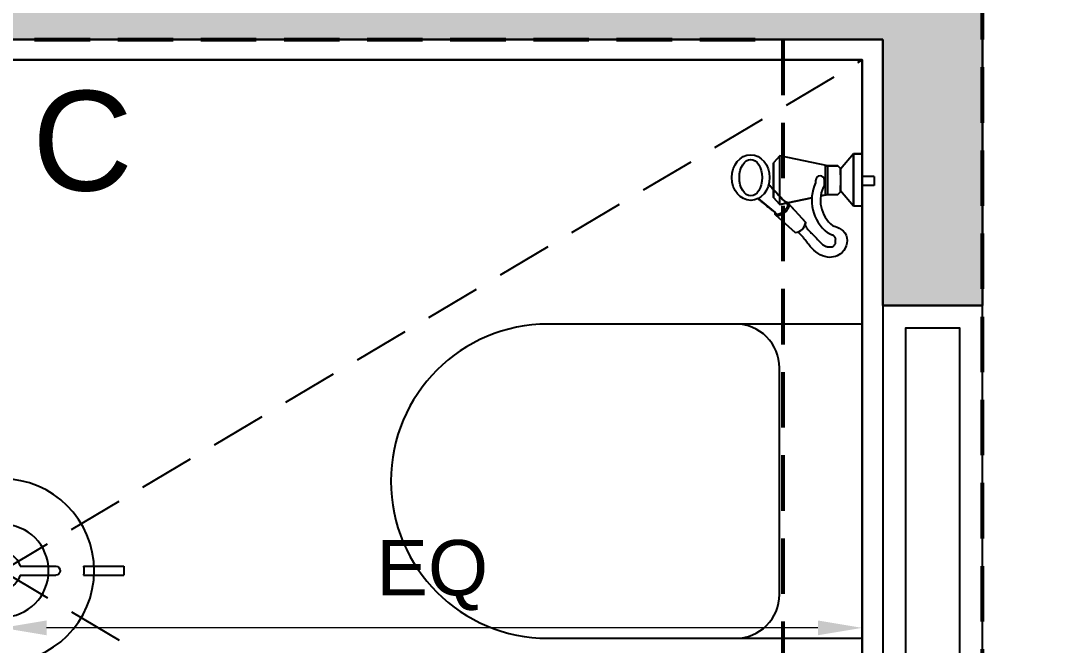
# Model space of a CAD drawing. Header units: inches. Extents: x 50354 to 53215, y -7830 to -6529.
# Drawn here: x 52494.18 to 52540.93, y -7467.51 to -7439.33 of the extents above; entities that cross this region are included whole.
import ezdxf

# ---------------------------------------------------------------- set-up
doc = ezdxf.new("R2010")
doc.units = ezdxf.units.IN
doc.header["$MEASUREMENT"] = 0
doc.header["$PDMODE"] = 2
for name, pattern in [('DASHED', [0.75, 0.5, -0.25]), ('DASHED2', [0.375, 0.25, -0.125]), ('XR_1F_BASE PLAN$0$CENTER2', [28.575, 19.05, -3.175, 3.175, -3.175])]:
    doc.linetypes.add(name, pattern=pattern)
for name, color, linetype in [('A-ST-02 HATCH', 7, 'Continuous'), ('BEAM', 6, 'DASHED'), ('CEILING', 7, 'Continuous'), ('ELETRICAL', 6, 'Continuous'), ('WINDOW', 5, 'Continuous'), ('XR_ID 1F_FUR$0$A-SANI-FIX', 134, 'Continuous')]:
    doc.layers.add(name, color=color, linetype=linetype)
doc.layers.add('DIM', color=7, linetype='Continuous', lineweight=18)
doc.layers.add('wall', color=7, linetype='Continuous', lineweight=30)
doc.layers.add('FUNITURE', color=7, linetype='Continuous', lineweight=15, true_color=0x7d7673)
doc.styles.add('ARIAL', font='arial.ttf')
doc.styles.get("Standard").update_dxf_attribs({"font": 'ARLRDBD.TTF', "height": 3})
doc.dimstyles.new('dim01', dxfattribs={"dimtxt": 5.5, "dimasz": 4, "dimexe": 0, "dimexo": 1, "dimgap": 1, "dimtad": 1, "dimzin": 3, "dimdsep": 46, "dimlunit": 4, "dimtxsty": 'ARIAL', "dimblk": 'ARCHTICK', "dimcen": 4, "dimclrd": 250, "dimclre": 252, "dimclrt": 1, "dimadec": 0, "dimazin": 0, "dimtfac": 1, "dimtix": 1, "dimtmove": 2, "dimatfit": 3, "dimldrblk": 'ARCHTICK', "dimfxl": 1, "dimtolj": 1, "dimtzin": 0, "dimlwd": -1, "dimlwe": -1, "dimarcsym": 0})

# ---------------------------------------------------------------- blocks, each defined once
blk = doc.blocks.new('XR_ID 1F_FUR$0$XR_1F FURN$0$1300AX422$0$02')
blk.add_line((13.5, 4.3), (13.5, -6.2))
blk.add_wipeout([(-57.9, -20.2), (-85.3, -25.8), (-65.2, -48.1), (-65.3, -49.3), (-65.4, -50.4), (-65.6, -51.8), (-65.1, -52.6), (-64.8, -53.1), (-64.2, -53.9), (-63.6, -54.7), (-63.1, -55.5), (-62.5, -56.2), (-61.9, -57), (-61.2, -57.7), (-60.4, -58.6), (-59.8, -59.3), (-58.9, -60.1), (-58.4, -60.7), (-57.5, -61.5), (-56.8, -62.2), (-56, -62.9), (-55.3, -63.6), (-54.7, -64.2), (-53.9, -65), (-53, -66), (-52.3, -66.8), (-51.6, -67.6), (-51, -68.3), (-50.3, -69.1), (-49.8, -69.7), (-49.1, -70.5), (-48.7, -70.9), (-47.9, -71.7), (-47.3, -72.3), (-46.3, -73.2), (-45.5, -73.8), (-44.8, -74.2), (-44, -74.8), (-43.3, -75.1), (-42.8, -75.4), (-42, -75.7), (-41.2, -75.9), (-40.9, -76), (-39.8, -76.2), (-38.9, -76.3), (-38.1, -76.3), (-37.4, -76.4), (-36.4, -76.4), (-35.6, -76.4), (-34.9, -76.3), (-34.2, -76.2), (-33.5, -75.9), (-33, -75.5), (-32.7, -75.3), (-32.2, -74.7), (-31.8, -74.3), (-31.3, -73.6), (-31, -73.2), (-30.8, -72.8), (-30.7, -72.4), (-30.7, -71.6), (-30.8, -70.4), (-30.7, -69.5), (-30.7, -68.9), (-30.6, -68.4), (-30.5, -67.7), (-30.5, -67.3), (-30.5, -66.9), (-30.6, -66.6), (-30.9, -66), (-31.4, -65.3), (-31.7, -64.8), (-32, -64.5), (-32.5, -63.8), (-33, -63.4), (-33.2, -63.2), (-34, -63.1), (-34.7, -63.1), (-35.3, -62.9), (-35.6, -62.7), (-36.5, -62.2), (-37.4, -61.7), (-38.2, -61.2), (-39.1, -60.7), (-39.7, -60.3), (-40, -60.1), (-40.5, -59.7), (-41.1, -59.2), (-42, -58.4), (-42.7, -57.8), (-43.3, -57.2), (-44, -56.6), (-44.8, -55.7), (-45.6, -54.9), (-46.3, -54.1), (-46.9, -53.5), (-47.4, -52.9), (-48.4, -51.6), (-49.5, -50.2), (-50.5, -48.7), (-51.2, -47.5), (-51.8, -46.6), (-52.2, -45.9), (-52.7, -44.8), (-53.2, -43.9), (-53.6, -43.1), (-53.8, -42.5), (-54.3, -41.6), (-54.7, -40.5), (-55, -39.7), (-55.3, -39), (-55.7, -37.7), (-56, -36.9), (-56.2, -36), (-56.6, -34.8), (-56.9, -33.6), (-57, -33), (-57.6, -29.4), (-58, -25.7), (-58, -23.8), (-58, -21.7)])
blk.add_wipeout([(0, 4.3), (0, 30.1), (-10, 30.1), (-25, 12.6), (-25, 13.4), (-28, 16.4), (-39.3, 16.4), (-94.6, 27.9), (-101.6, 20), (-101.6, -10.9), (-107.2, -4.9), (-106.8, -3.3), (-106.6, -2), (-106.2, 0.8), (-106.1, 3.1), (-106.2, 4.7), (-106.4, 7.2), (-106.8, 9.6), (-107.3, 11.5), (-108.1, 13.8), (-109.7, 17.4), (-111, 19.6), (-112.6, 21.6), (-114.7, 23.9), (-116.9, 25.7), (-119.5, 27.2), (-121.9, 28.2), (-124.1, 28.8), (-125.5, 29), (-126.5, 29.1), (-127.8, 29.2), (-131.2, 28.8), (-132.6, 28.5), (-134.5, 27.9), (-135.9, 27.2), (-137.6, 26.3), (-138.8, 25.5), (-139.9, 24.7), (-140.9, 23.9), (-142.3, 22.4), (-143.4, 21.2), (-144.5, 19.6), (-145.1, 18.7), (-146, 17.1), (-146.8, 15.5), (-147.4, 14.1), (-147.9, 12.6), (-148.5, 10.7), (-148.8, 9.4), (-149.1, 7.8), (-149.2, 6.6), (-149.4, 5.1), (-149.4, 3.7), (-149.4, 2.1), (-149.3, 0.6), (-149.2, -0.6), (-148.9, -2.5), (-148.6, -3.8), (-148.3, -5.3), (-147.9, -6.6), (-147.4, -7.8), (-146.7, -9.6), (-146.2, -10.6), (-145.5, -11.8), (-144.8, -13), (-143.8, -14.4), (-142.9, -15.6), (-142.2, -16.4), (-140.6, -18), (-139.5, -18.8), (-138.5, -19.6), (-137.5, -20.2), (-136.1, -21), (-134.7, -21.6), (-133.4, -22.1), (-132.2, -22.4), (-130.4, -22.8), (-127.8, -23), (-126.1, -22.9), (-124, -22.6), (-121.8, -22), (-120, -21.2), (-119.4, -21), (-100, -37.1), (-99.8, -39.1), (-77, -59.9), (-76.2, -59.8), (-75.1, -59.7), (-74.2, -59.5), (-73.8, -59.4), (-72.6, -60.6), (-70.5, -62.6), (-69.1, -64.1), (-66.6, -67), (-64.6, -69.6), (-62.7, -72.1), (-60.2, -75.3), (-57.7, -78.1), (-55.5, -80.2), (-50.8, -83.9), (-48.3, -85.4), (-47, -86), (-42.9, -87.6), (-40, -88.2), (-36.5, -88.4), (-33.2, -88), (-29.9, -87.1), (-26.9, -85.7), (-25, -84.4), (-23.3, -82.9), (-21.2, -80.5), (-20.4, -79.2), (-19, -76.5), (-18.4, -75.1), (-17.7, -72.1), (-17.5, -69.1), (-17.8, -66.1), (-18.7, -63.2), (-20.2, -60.5), (-22.1, -58.2), (-24.3, -56.4), (-26.6, -54.9), (-29.7, -53.5), (-32.3, -52.6), (-33.4, -52.3), (-34.6, -51.6), (-36.6, -49.8), (-39, -47.3), (-40.4, -45.6), (-41.6, -44), (-44.1, -39.6), (-45.8, -35.8), (-46.7, -33), (-47.3, -30.6), (-47.9, -26.1), (-48, -23.2), (-48, -22.3), (-47.9, -19.5), (-47.7, -18.1), (-39.3, -16.3), (-28, -16.3), (-25, -13.3), (-25, -12.4), (-10, -29.9), (0, -29.9)])
for p, q in [((-94.6, 27.9), (-101.6, 20)), ((-94.6, 27.9), (-101.6, 20)), ((-39.3, 16.4), (-94.6, 27.9)), ((-39.3, 16.4), (-94.6, 27.9)), ((-94.6, -27.8), (-94.6, 27.3)), ((-10, 30.1), (-25, 12.6)), ((-10, 30.1), (-25, 12.6)), ((-10, -29.9), (-10, 30.1)), ((0, 30.1), (-10, 30.1)), ((0, 30.1), (-10, 30.1)), ((-10, 30.1), (0, 30.1)), ((-10, 29.9), (-10, -29.8)), ((0, -29.9), (0, 30.1)), ((0, -29.9), (0, 30.1)), ((0, 30.1), (0, -29.9)), ((0, 29.9), (0, -29.9)), ((-101.6, 20), (-101.6, -19.9)), ((-101.6, -19.9), (-101.6, 20)), ((-42.3, -16.3), (-42.3, 16.4)), ((-42.3, -13.3), (-42.3, 13.4)), ((-42.1, 16.4), (-28, 16.4)), ((-42.1, 16.4), (-28, 16.4)), ((-28, 16.4), (-41.9, 16.4)), ((-39.3, -16.3), (-39.3, 16.4)), ((-25, 13.4), (-28, 16.4)), ((-28, 16.4), (-25, 13.4)), ((-28, 16.4), (-25, 13.4)), ((-25, 6.1), (-25, 13.4)), ((-25, 13.4), (-25, -13.3)), ((-53.4, -2.9), (-53.4, 0.1)), ((-43.4, -5.4), (-43.4, 0.1)), ((13.5, 4.3), (0, 4.3)), ((-107.2, -4.9), (-106.6, -5.5)), ((-88.9, -24.5), (-107.2, -4.9)), ((-106.6, -5.5), (-106.1, -6)), ((-106.1, -6), (-105.6, -6.6)), ((-105.6, -6.6), (-105, -7.2)), ((-105, -7.2), (-104.5, -7.8)), ((-104.5, -7.8), (-104, -8.4)), ((-104, -8.4), (-103.5, -9)), ((-103.5, -9), (-102.9, -9.6)), ((-102.9, -9.6), (-100.5, -12.3)), ((-25, -13.3), (-25, -6)), ((13.5, -6.2), (0, -6.2)), ((-119.4, -21), (-100, -37.1)), ((-119.4, -21), (-118.8, -21.5)), ((-118.8, -21.5), (-118.1, -22.1)), ((-118.1, -22.1), (-117.4, -22.7)), ((-117.4, -22.7), (-116.8, -23.3)), ((-116.8, -23.3), (-116.1, -23.8)), ((-101.6, -19.9), (-94.6, -27.8)), ((-94.6, -27.8), (-101.6, -19.9)), ((-100.5, -12.3), (-98.1, -14.9)), ((-98.1, -14.9), (-95.7, -17.4)), ((-95.7, -17.4), (-93.4, -19.8)), ((-94.6, -27.8), (-57.9, -20.2)), ((-57.9, -20.2), (-94.6, -27.8)), ((-93.4, -19.8), (-91.3, -22)), ((-91.3, -22), (-89.3, -24)), ((-39.3, -16.3), (-47.7, -18.1)), ((-47.7, -18.1), (-39.3, -16.3)), ((-42.1, -16.3), (-28, -16.3)), ((-42.1, -16.3), (-28, -16.3)), ((-41.9, -16.3), (-28, -16.3)), ((-28, -16.3), (-25, -13.3)), ((-28, -16.3), (-25, -13.3)), ((-28, -16.3), (-25, -13.3)), ((-10, -29.9), (-25, -12.4)), ((-10, -29.9), (-25, -12.4)), ((-116.1, -23.8), (-115.4, -24.4)), ((-115.4, -24.4), (-114.7, -25)), ((-114.7, -25), (-114.1, -25.5)), ((-114.1, -25.5), (-112.4, -26.9)), ((-112.4, -26.9), (-110.8, -28.2)), ((-110.8, -28.2), (-109.2, -29.5)), ((-109.2, -29.5), (-107.5, -30.9)), ((-107.5, -30.9), (-105.9, -32.2)), ((-105.9, -32.2), (-104.3, -33.5)), ((-104.3, -33.5), (-102.6, -34.8)), ((-102.6, -34.8), (-101, -36.2)), ((-90.2, -35.6), (-90.8, -36)), ((-89.7, -35.2), (-90.2, -35.6)), ((-89.4, -34.9), (-89.7, -35.2)), ((-89.3, -34.9), (-89.4, -34.9)), ((-89.3, -24), (-87.6, -25.8)), ((-89.1, -34.7), (-89.3, -34.9)), ((-88.8, -34.3), (-89.1, -34.7)), ((-85.5, -25.7), (-88.9, -24.5)), ((-88.4, -33.8), (-88.8, -34.3)), ((-88.5, -24.4), (-88.3, -24.5)), ((-87.9, -33.2), (-88.4, -33.8)), ((-88.3, -24.5), (-88, -24.6)), ((-88, -24.6), (-87.5, -24.8)), ((-87.4, -32.6), (-87.9, -33.2)), ((-87.3, -35.5), (-87.7, -36)), ((-87.6, -25.8), (-86.1, -27.3)), ((-87.5, -24.8), (-87, -25)), ((-86.9, -32.1), (-87.4, -32.6)), ((-86.9, -34.9), (-87.3, -35.5)), ((-86.6, -31.7), (-86.9, -32.1)), ((-86.4, -34.3), (-86.9, -34.9)), ((-86.5, -31.5), (-86.6, -31.7)), ((-86.5, -25.2), (-86, -25.4)), ((-86.4, -31.4), (-86.5, -31.5)), ((-86.3, -31.1), (-86.4, -31.4)), ((-86.1, -33.8), (-86.4, -34.3)), ((-86.2, -30.6), (-86.3, -31.1)), ((-86, -30.1), (-86.2, -30.6)), ((-85.8, -33.5), (-86.1, -33.8)), ((-86, -25.4), (-85.7, -25.5)), ((-86, -27.4), (-86, -27.6)), ((-86, -27.6), (-85.9, -27.8)), ((-85.8, -29.6), (-86, -30.1)), ((-85.9, -27.8), (-85.8, -28)), ((-85.8, -28), (-85.7, -28.3)), ((-85.6, -29.1), (-85.8, -29.6)), ((-85.7, -33.4), (-85.8, -33.5)), ((-85.7, -25.5), (-85.5, -25.5)), ((-85.7, -28.3), (-85.6, -28.5)), ((-85.6, -33.2), (-85.7, -33.4)), ((-85.6, -28.5), (-85.5, -28.6)), ((-85.5, -28.8), (-85.6, -29.1)), ((-85.5, -32.9), (-85.6, -33.2)), ((-85.5, -25.5), (-85.5, -25.7)), ((-78.5, -33.4), (-85.5, -25.7)), ((-85.5, -25.7), (-85.3, -25.9)), ((-85.5, -25.7), (-65.2, -48.1)), ((-85.5, -28.7), (-85.5, -28.8)), ((-85.2, -32.4), (-85.5, -32.9)), ((-85.3, -25.9), (-85.1, -26.3)), ((-84.9, -31.9), (-85.2, -32.4)), ((-85.1, -26.3), (-84.8, -26.8)), ((-84.6, -31.3), (-84.9, -31.9)), ((-84.8, -26.8), (-84.5, -27.3)), ((-84.4, -30.8), (-84.6, -31.3)), ((-84.5, -27.3), (-84.3, -27.7)), ((-84.2, -30.5), (-84.4, -30.8)), ((-84.3, -27.7), (-84.1, -28)), ((-84.1, -30.4), (-84.2, -30.5)), ((-84.1, -28), (-84, -28.1)), ((-84, -28.2), (-84.1, -28.4)), ((-84.1, -28.4), (-84.1, -28.8)), ((-84.1, -28.8), (-84.1, -29.2)), ((-84.1, -29.2), (-84.1, -29.6)), ((-84.1, -29.6), (-84.1, -30)), ((-84.1, -30), (-84.1, -30.3)), ((0, -29.9), (-10, -29.9)), ((0, -29.9), (-10, -29.9)), ((0, -29.9), (-10, -29.9)), ((-101, -36.2), (-100.6, -36.6)), ((-100.6, -36.6), (-100.1, -37)), ((-100.1, -37), (-99.6, -37.4)), ((-100, -37.1), (-99.7, -39.1)), ((-100, -37.9), (-100, -37.7)), ((-100, -38), (-100, -37.9)), ((-100, -38.2), (-100, -38)), ((-100, -38.4), (-100, -38.2)), ((-100, -38.6), (-100, -38.4)), ((-100, -38.8), (-100, -38.6)), ((-99.8, -39), (-99.9, -38.8)), ((-99.7, -39.2), (-99.8, -39)), ((-99.7, -39.1), (-77, -59.9)), ((-99.5, -39.4), (-99.7, -39.2)), ((-99.6, -37.4), (-99.2, -37.8)), ((-99.4, -39.6), (-99.5, -39.4)), ((-99.2, -39.8), (-99.4, -39.6)), ((-99.2, -37.8), (-98.7, -38.2)), ((-99.1, -39.9), (-99.2, -39.8)), ((-77, -59.9), (-99.2, -39.8)), ((-98.8, -40.1), (-99, -40)), ((-98.5, -40.2), (-98.8, -40.1)), ((-98.7, -38.2), (-98.3, -38.5)), ((-98.2, -40.3), (-98.5, -40.2)), ((-98.3, -38.5), (-97.9, -38.9)), ((-97.8, -40.5), (-98.2, -40.3)), ((-97.9, -38.9), (-97.4, -39.3)), ((-97.5, -40.6), (-97.8, -40.5)), ((-97.6, -39.3), (-97.7, -39.3)), ((-97.4, -39.3), (-97.6, -39.3)), ((-97.3, -40.7), (-97.5, -40.6)), ((-97.1, -39.3), (-97.4, -39.3)), ((-97.1, -40.7), (-97.2, -40.7)), ((-96.9, -39.3), (-97.1, -39.3)), ((-96.8, -40.6), (-97.1, -40.7)), ((-96.7, -39.3), (-96.9, -39.3)), ((-96.3, -40.6), (-96.8, -40.6)), ((-96.6, -39.3), (-96.7, -39.3)), ((-96.2, -39.1), (-96.4, -39.2)), ((-95.8, -40.5), (-96.3, -40.6)), ((-95.9, -39), (-96.2, -39.1)), ((-95.6, -38.9), (-95.9, -39)), ((-95.2, -40.4), (-95.8, -40.5)), ((-95.2, -38.7), (-95.6, -38.9)), ((-94.9, -38.6), (-95.2, -38.7)), ((-94.8, -40.4), (-95.2, -40.4)), ((-94.7, -38.5), (-94.9, -38.6)), ((-94.4, -40.3), (-94.8, -40.4)), ((-94.3, -38.3), (-94.5, -38.4)), ((-94.3, -40.3), (-94.4, -40.3)), ((-93.9, -38), (-94.3, -38.3)), ((-94.1, -40.2), (-94.3, -40.3)), ((-93.7, -40), (-94.1, -40.2)), ((-93.5, -37.8), (-93.9, -38)), ((-93.2, -39.6), (-93.7, -40)), ((-93.1, -37.5), (-93.5, -37.8)), ((-92.5, -39.3), (-93.2, -39.6)), ((-92.7, -37.3), (-93.1, -37.5)), ((-92.4, -37.1), (-92.7, -37.3)), ((-91.9, -38.9), (-92.5, -39.3)), ((-92.2, -37), (-92.3, -37.1)), ((-91.8, -36.7), (-92.2, -37)), ((-91.3, -38.6), (-91.9, -38.9)), ((-91.4, -36.4), (-91.8, -36.7)), ((-90.8, -36), (-91.4, -36.4)), ((-90.9, -38.3), (-91.3, -38.6)), ((-90.7, -38.2), (-90.9, -38.3)), ((-90.6, -38.2), (-90.7, -38.2)), ((-90.3, -38), (-90.6, -38.2)), ((-89.9, -37.7), (-90.3, -38)), ((-89.4, -37.3), (-89.9, -37.7)), ((-88.9, -37), (-89.4, -37.3)), ((-88.5, -36.7), (-88.9, -37)), ((-88.2, -36.5), (-88.5, -36.7)), ((-88.1, -36.4), (-88.2, -36.5)), ((-88, -36.3), (-88.1, -36.4)), ((-87.7, -36), (-88, -36.3)), ((-65.2, -48.1), (-69.9, -42.8)), ((-73.2, -59.9), (-73.8, -59.4)), ((-65.2, -48.1), (-65.6, -51.8)), ((-65.6, -51.8), (-65.5, -51.9)), ((-65.5, -51.9), (-65.3, -52.3)), ((-65.3, -52.3), (-64.9, -52.9)), ((-64.9, -52.9), (-64.4, -53.6)), ((-64.4, -53.6), (-63.8, -54.5)), ((-63.8, -54.5), (-63.1, -55.5)), ((-63.1, -55.5), (-62.3, -56.5)), ((-62.3, -56.5), (-61.5, -57.5)), ((-61.5, -57.5), (-60.5, -58.5)), ((-60.5, -58.5), (-59.6, -59.5)), ((-33.8, -52.2), (-33.4, -52.3)), ((-33.4, -52.3), (-32.3, -52.6)), ((-32.3, -52.6), (-30.7, -53.1)), ((-30.7, -53.1), (-28.8, -53.8)), ((-28.8, -53.8), (-26.6, -54.9)), ((-26.6, -54.9), (-24.3, -56.4)), ((-24.3, -56.4), (-22.1, -58.2)), ((-22.1, -58.2), (-20.2, -60.5)), ((-71.9, -61.2), (-73.2, -59.9)), ((-70.5, -62.6), (-71.9, -61.2)), ((-69.1, -64.1), (-70.5, -62.6)), ((-67.6, -65.8), (-69.1, -64.1)), ((-66.6, -67), (-67.6, -65.8)), ((-65.6, -68.3), (-66.6, -67)), ((-64.6, -69.6), (-65.6, -68.3)), ((-63.7, -70.9), (-64.6, -69.6)), ((-62.7, -72.1), (-63.7, -70.9)), ((-59.6, -59.5), (-58.6, -60.5)), ((-58.6, -60.5), (-57.6, -61.5)), ((-57.6, -61.5), (-56.5, -62.4)), ((-56.5, -62.4), (-55.5, -63.4)), ((-55.5, -63.4), (-54.5, -64.4)), ((-54.5, -64.4), (-53.6, -65.4)), ((-53.6, -65.4), (-52.5, -66.6)), ((-52.5, -66.6), (-51.4, -67.8)), ((-51.4, -67.8), (-50.3, -69.1)), ((-50.3, -69.1), (-49.2, -70.3)), ((-49.2, -70.3), (-48.1, -71.5)), ((-39.7, -60.2), (-39.9, -60.1)), ((-39.5, -60.4), (-39.7, -60.2)), ((-39.1, -60.7), (-39.5, -60.4)), ((-38.6, -61), (-39.1, -60.7)), ((-38, -61.4), (-38.6, -61)), ((-37.3, -61.8), (-38, -61.4)), ((-36.4, -62.3), (-37.3, -61.8)), ((-35.4, -62.8), (-36.4, -62.3)), ((-34.7, -63.1), (-35.4, -62.8)), ((-34.1, -63.1), (-34.7, -63.1)), ((-33.6, -63.2), (-34.1, -63.1)), ((-33.2, -63.2), (-33.6, -63.2)), ((-32.8, -63.5), (-33.2, -63.2)), ((-32.3, -64), (-32.8, -63.5)), ((-31.6, -64.9), (-32.3, -64)), ((-31, -65.8), (-31.6, -64.9)), ((-30.7, -66.4), (-31, -65.8)), ((-30.8, -70.8), (-30.7, -69.7)), ((-30.7, -71.5), (-30.8, -70.8)), ((-30.5, -66.8), (-30.7, -66.4)), ((-30.7, -68.7), (-30.6, -68)), ((-30.7, -69.7), (-30.7, -68.7)), ((-30.6, -68), (-30.5, -67.5)), ((-30.4, -67.1), (-30.5, -66.8)), ((-30.5, -67.5), (-30.4, -67.1)), ((-20.2, -60.5), (-18.7, -63.2)), ((-18.7, -63.2), (-17.8, -66.1)), ((-17.8, -66.1), (-17.5, -69.1)), ((-17.5, -69.1), (-17.7, -72.1)), ((-61.7, -73.4), (-62.7, -72.1)), ((-60.7, -74.7), (-61.7, -73.4)), ((-59.7, -75.9), (-60.7, -74.7)), ((-57.7, -78.1), (-59.7, -75.9)), ((-55.5, -80.2), (-57.7, -78.1)), ((-53.3, -82.2), (-55.5, -80.2)), ((-50.8, -83.9), (-53.3, -82.2)), ((-48.1, -71.5), (-47, -72.6)), ((-47, -72.6), (-45.7, -73.7)), ((-45.7, -73.7), (-44.3, -74.6)), ((-44.3, -74.6), (-43.7, -74.9)), ((-43.7, -74.9), (-43, -75.3)), ((-43, -75.3), (-42.3, -75.6)), ((-42.3, -75.6), (-41.6, -75.8)), ((-41.6, -75.8), (-40.9, -76)), ((-40.9, -76), (-40.1, -76.2)), ((-40.1, -76.2), (-39.4, -76.3)), ((-39.4, -76.3), (-38.6, -76.3)), ((-38.6, -76.3), (-37.4, -76.4)), ((-37.4, -76.4), (-36.4, -76.4)), ((-36.4, -76.4), (-35.5, -76.4)), ((-35.5, -76.4), (-34.7, -76.3)), ((-34.7, -76.3), (-34, -76.1)), ((-34, -76.1), (-33.3, -75.8)), ((-33.3, -75.8), (-32.7, -75.3)), ((-32.7, -75.3), (-32.1, -74.6)), ((-32.1, -74.6), (-31.4, -73.7)), ((-31.4, -73.7), (-31, -73.2)), ((-31, -73.2), (-30.8, -72.8)), ((-30.8, -72.8), (-30.7, -72.4)), ((-30.7, -72), (-30.7, -71.5)), ((-30.7, -72.4), (-30.7, -72)), ((-23.3, -82.9), (-25, -84.4)), ((-21.2, -80.5), (-23.3, -82.9)), ((-19.6, -77.9), (-21.2, -80.5)), ((-18.4, -75.1), (-19.6, -77.9)), ((-17.7, -72.1), (-18.4, -75.1)), ((-48.3, -85.4), (-50.8, -83.9)), ((-45.6, -86.7), (-48.3, -85.4)), ((-42.9, -87.6), (-45.6, -86.7)), ((-40, -88.2), (-42.9, -87.6)), ((-37.7, -88.4), (-40, -88.2)), ((-35.4, -88.3), (-37.7, -88.4)), ((-33.2, -88), (-35.4, -88.3)), ((-31, -87.5), (-33.2, -88)), ((-28.9, -86.7), (-31, -87.5)), ((-26.9, -85.7), (-28.9, -86.7)), ((-25, -84.4), (-26.9, -85.7))]:
    blk.add_line(p, q)
for centre, radius, start, end in [((-48.4, 0.1), 5, 0, 180), ((-11.2, -23.2), 46.8, 154.4144, 232.1441), ((-11.2, -23.2), 36.8, 151.0789, 232.1441), ((-77.4, -47.7), 12.2, 271.711, 357.8096)]:
    blk.add_arc(centre, radius, start, end)
for major_axis, ratio in [((0, -26.1), 0.83), ((0, -20.9), 0.621951)]:
    blk.add_ellipse((-127.8, 3.1), major_axis=major_axis, ratio=ratio)
blk = doc.blocks.new('XR_ID 1F_FUR$0$XR_1F FURN$0$A$C70754DD9')
for p, q in [((178, 0), (-178, 0)), ((-180, -2), (-180, -360)), ((180, -360), (180, -2))]:
    blk.add_line(p, q)
blk.add_lwpolyline([(180, -360), (180, -145, 0.414214), (130, -95), (-130, -95, 0.414214), (-180, -145), (-180, -360, 1)], format="xyb", close=True)
for centre, radius, start, end in [((-178, -2), 2, 90, 180), ((178, -2), 2, 0, 90), ((0, -360), 180, 180, 0)]:
    blk.add_arc(centre, radius, start, end)
blk = doc.blocks.new('A$C5F573D35')
at = {"color": 1}
for p, q in [((-0.201, 5.483), (-0.201, 3.672)), ((0.201, 5.483), (0.201, 3.672)), ((-0.201, 2.413), (-0.201, 0.802)), ((0.201, 2.413), (0.201, 0.802)), ((-3.672, 0.201), (-5.483, 0.201)), ((-0.802, 0.201), (-2.413, 0.201)), ((2.413, 0.201), (0.802, 0.201)), ((5.483, 0.201), (3.672, 0.201)), ((-3.672, -0.201), (-5.483, -0.201)), ((-0.802, -0.201), (-2.413, -0.201)), ((2.413, -0.201), (0.802, -0.201)), ((5.483, -0.201), (3.672, -0.201)), ((-0.201, -0.802), (-0.201, -2.413)), ((0.201, -0.802), (0.201, -2.413)), ((-0.201, -3.672), (-0.201, -5.483)), ((0.201, -3.672), (0.201, -5.483))]:
    blk.add_line(p, q, dxfattribs=at)
for radius in [4.146, 2.092]:
    blk.add_circle((0, 0), radius, dxfattribs=at)
for centre, radius, start, end in [((0, 0), 5.483, 87.9033, 92.0967), ((0, 0), 3.678, 86.8732, 93.1268), ((0, 2.413), 0.201, 360, 180), ((0, 0), 0.827, 104.0364, 165.9636), ((0, 0), 0.827, 14.0364, 75.9636), ((0, 0), 5.483, 177.9033, 182.0967), ((0, 0), 3.678, 176.8732, 183.1268), ((-2.413, 0), 0.201, 90, 270), ((2.413, 0), 0.201, 270, 90), ((0, 0), 3.678, 356.8732, 3.1268), ((0, 0), 5.483, 357.9033, 2.0967), ((0, 0), 0.827, 194.0364, 255.9636), ((0, 0), 0.827, 284.0364, 345.9636), ((0, -2.413), 0.201, 180, 0), ((0, 0), 3.678, 266.8732, 273.1268), ((0, 0), 5.483, 267.9033, 272.0967)]:
    blk.add_arc(centre, radius, start, end, dxfattribs=at)
blk = doc.blocks.new('*D780')
at = {"layer": 'Defpoints', "color": 0, "transparency": 16777216}
for p in [(52532.136, -7461.051), (52493.346, -7464.145), (52493.346, -7466.721)]:
    blk.add_point(p, dxfattribs=at)
at = {"layer": 'DIM', "color": 252, "transparency": 16777216}
for p, q in [((52532.136, -7462.051), (52532.136, -7466.721)), ((52493.346, -7465.145), (52493.346, -7466.721))]:
    blk.add_line(p, q, dxfattribs=at)
at = {"layer": 'DIM', "transparency": 16777216}
blk.add_line((52530.136, -7466.721), (52495.346, -7466.721), dxfattribs=at)
for points in [[(52495.346, -7466.388), (52495.346, -7467.055), (52493.346, -7466.721)], [(52530.136, -7466.388), (52530.136, -7467.055), (52532.136, -7466.721)]]:
    blk.add_solid(points, dxfattribs=at)
at = {"layer": 'DIM', "color": 1, "lineweight": 30, "transparency": 16777216, "insert": (52512.741, -7464.352), "char_height": 2.5, "attachment_point": 5, "style": 'ARIAL'}
blk.add_mtext('\\A1;EQ', dxfattribs=at)
blk = doc.blocks.new('_ArchTick')
at = {"color": 0, "linetype": 'ByBlock', "const_width": 0.15}
blk.add_lwpolyline([(-0.5, -0.5), (0.5, 0.5)], dxfattribs=at)

msp = doc.modelspace()

# ---------------------------------------------------------------- hatches: boundary and pattern name
at = {"layer": 'A-ST-02 HATCH', "ltscale": 5, "transparency": 33554534}
h = msp.add_hatch(color=256, dxfattribs=at)
h.dxf.hatch_style = 1
h.paths.add_polyline_path([(52413.05591, -7279.68522), (52467.05591, -7279.68522), (52467.05591, -7303.68522), (52471.55591, -7303.68522), (52471.55591, -7275.18522), (52350.05591, -7275.18522), (52350.05591, -7303.68522), (52354.55591, -7303.68522), (52354.55591, -7279.68522), (52408.55591, -7279.68522), (52408.55591, -7440.18522), (52413.05591, -7440.18522)])
h.paths.add_polyline_path([(52616.05591, -7596.68522), (52611.55591, -7596.68522), (52611.55591, -7727.18522), (52461.55591, -7727.18522), (52461.55591, -7736.18522), (52616.05591, -7736.18522)])
h.paths.add_polyline_path([(52419.55591, -7596.68522), (52415.05591, -7596.68522), (52415.05591, -7736.18522), (52419.55591, -7736.18522)])
h.paths.add_polyline_path([(52415.05591, -7649.18522), (52391.05591, -7649.18522), (52391.05591, -7653.68522), (52415.05591, -7653.68522)])
h.paths.add_polyline_path([(52415.05591, -7731.68522), (52391.05591, -7731.68522), (52391.05591, -7736.18522), (52415.05591, -7736.18522)])
h.paths.add_polyline_path([(52335.05591, -7574.68522), (52330.55591, -7574.68522), (52330.55591, -7601.18522), (52385.05591, -7601.18522), (52385.05591, -7596.68522), (52335.05591, -7596.68522)])
h.paths.add_polyline_path([(52496.05591, -7492.68522), (52537.55591, -7492.68522), (52537.55591, -7476.18522), (52533.05591, -7476.18522), (52533.05591, -7488.18522), (52453.55591, -7488.18522), (52453.55591, -7470.18522), (52449.05591, -7470.18522), (52449.05591, -7492.68522), (52491.55591, -7492.68522), (52491.55591, -7601.18522), (52496.05591, -7601.18522)])
h.paths.add_polyline_path([(52372.55591, -7435.68522), (52368.05591, -7435.68522), (52368.05591, -7488.18522), (52321.55591, -7488.18522), (52321.55591, -7492.68522), (52330.55591, -7492.68522), (52330.55591, -7517.08522), (52335.05591, -7517.08522), (52335.05591, -7492.68522), (52372.55591, -7492.68522)])
h.paths.add_polyline_path([(52338.05591, -7435.68522), (52288.55591, -7435.68522), (52288.55591, -7299.18522), (52284.05591, -7299.18522), (52284.05591, -7435.68522), (52234.55591, -7435.68522), (52234.55591, -7440.18522), (52284.05591, -7440.18522), (52284.05591, -7488.18522), (52275.05591, -7488.18522), (52275.05591, -7492.68522), (52297.55591, -7492.68522), (52297.55591, -7488.18522), (52288.55591, -7488.18522), (52288.55591, -7440.18522), (52338.05591, -7440.18522)])
h.paths.add_polyline_path([(52537.55591, -7299.18522), (52533.05591, -7299.18522), (52533.05591, -7435.68522), (52449.05591, -7435.68522), (52449.05591, -7440.18522), (52533.05591, -7440.18522), (52533.05591, -7452.18522), (52537.55591, -7452.18522), (52537.55591, -7440.18522)])

# ---------------------------------------------------------------- linework, layer by layer
at = {"layer": 'ELETRICAL', "color": 7, "linetype": 'DASHED2', "ltscale": 10, "true_color": 0xffffff}
msp.add_line((52454.55591, -7441.10522), (52519.50896, -7479.68522), dxfattribs=at)
at = {"layer": 'wall', "ltscale": 20}
for p, q in [((52537.55591, -7299.18522), (52537.55591, -7440.18522)), ((52533.05591, -7440.18522), (52449.05591, -7440.18522)), ((52533.05591, -7440.18522), (52533.05591, -7452.18522)), ((52537.55591, -7440.18522), (52537.55591, -7452.18522)), ((52537.55591, -7440.18522), (52537.55591, -7440.18522)), ((52533.05591, -7452.18522), (52537.55591, -7452.18522))]:
    msp.add_line(p, q, dxfattribs=at)
at = {"layer": 'WINDOW'}
for points in [[(52537.55591, -7476.18522), (52537.55591, -7452.18522), (52533.05591, -7452.18522), (52533.05591, -7476.18522)], [(52536.53318, -7475.16249), (52536.53318, -7453.20794), (52534.07864, -7453.20794), (52534.07864, -7475.16249)]]:
    msp.add_lwpolyline(points, close=True, dxfattribs=at)

# ---------------------------------------------------------------- block references
at = {"layer": 'ELETRICAL', "ltscale": 8, "xscale": -1}
msp.add_blockref('A$C5F573D35', (52493.34591, -7464.14522), dxfattribs=at)
at = {"layer": 'XR_ID 1F_FUR$0$A-SANI-FIX', "lineweight": 30, "xscale": 0.0393700787, "yscale": 0.0393700787, "zscale": 0.0393700787, "rotation": 270}
msp.add_blockref('XR_ID 1F_FUR$0$XR_1F FURN$0$A$C70754DD9', (52532.13591, -7460.10522), dxfattribs=at)

# ---------------------------------------------------------------- texts
at = {"layer": 'CEILING', "color": 5, "linetype": 'XR_1F_BASE PLAN$0$CENTER2', "lineweight": 30, "ltscale": 0.25, "insert": (52494.69571, -7442.49755), "char_height": 4.5, "attachment_point": 1}
msp.add_mtext('{\\fArial Baltic|b0|i0|c0|p34;C}', dxfattribs=at)

# ---------------------------------------------------------------- dimensions: what is measured, and where the dimension line sits
at = {"layer": 'DIM', "color": 6, "lineweight": 30}
dim = msp.add_linear_dim(base=(52493.34591, -7466.72127), p1=(52532.13591, -7461.05135), p2=(52493.34591, -7464.14522), text='EQ', dimstyle='dim01', override={"dimtxt": 2.5, "dimasz": 2, "dimdec": 1, "dimsah": 1, "dimclrd": 256, "dimfxl": 0.125}, dxfattribs=at)
dim.commit()
dim.dimension.update_dxf_attribs({"geometry": '*D780', "text_midpoint": (52512.74091, -7464.3519)})

# ---------------------------------------------------------------- next in the draw order: block references
at = {"layer": 'XR_ID 1F_FUR$0$A-SANI-FIX', "lineweight": 30, "xscale": 0.0393700787, "yscale": 0.0393700787, "zscale": 0.0393700787, "rotation": 0.08567308237671357}
msp.add_blockref('XR_ID 1F_FUR$0$XR_1F FURN$0$1300AX422$0$02', (52532.13591, -7446.52501), dxfattribs=at)

# ---------------------------------------------------------------- next in the draw order: linework, layer by layer
at = {"layer": 'BEAM', "color": 240, "lineweight": 53, "ltscale": 5, "true_color": 0xed1f24}
msp.add_lwpolyline([(52265.30591, -7492.68522), (52330.55591, -7492.68522), (52330.55591, -7601.18522), (52415.05591, -7601.18522), (52415.05591, -7736.18522), (52616.05591, -7736.18522), (52616.05591, -7593.68522), (52496.05591, -7593.68522), (52496.05591, -7492.68522), (52537.55591, -7492.68522), (52537.55591, -7299.18522), (52415.30591, -7299.18522), (52415.30591, -7275.18522), (52406.30591, -7275.18522), (52406.30591, -7299.18522), (52281.80591, -7299.18522), (52281.80591, -7483.68522), (52265.30591, -7483.68522)], dxfattribs=at)
msp.add_lwpolyline([(52528.55591, -7440.18522), (52528.55591, -7483.68522), (52453.55591, -7483.68522), (52453.55591, -7440.18522)], close=True, dxfattribs=at)
at = {"layer": 'ELETRICAL', "color": 7, "linetype": 'DASHED2', "ltscale": 10, "true_color": 0xffffff}
msp.add_line((52454.55591, -7487.18522), (52532.13591, -7441.10522), dxfattribs=at)
at = {"layer": 'FUNITURE', "ltscale": 5}
msp.add_lwpolyline([(52532.13591, -7441.10522), (52532.13591, -7479.68522), (52503.55591, -7479.68522), (52503.55591, -7487.18522), (52454.55591, -7487.18522), (52454.55591, -7441.10522)], close=True, dxfattribs=at)
at = {"layer": 'wall', "color": 3}
msp.add_lwpolyline([(52454.55591, -7441.10522), (52532.13591, -7441.10522), (52532.13591, -7479.68522), (52503.55591, -7479.68522), (52503.55591, -7487.18522), (52454.55591, -7487.18522), (52454.55591, -7469.54522)], dxfattribs=at)

doc.saveas('drawing.dxf')
